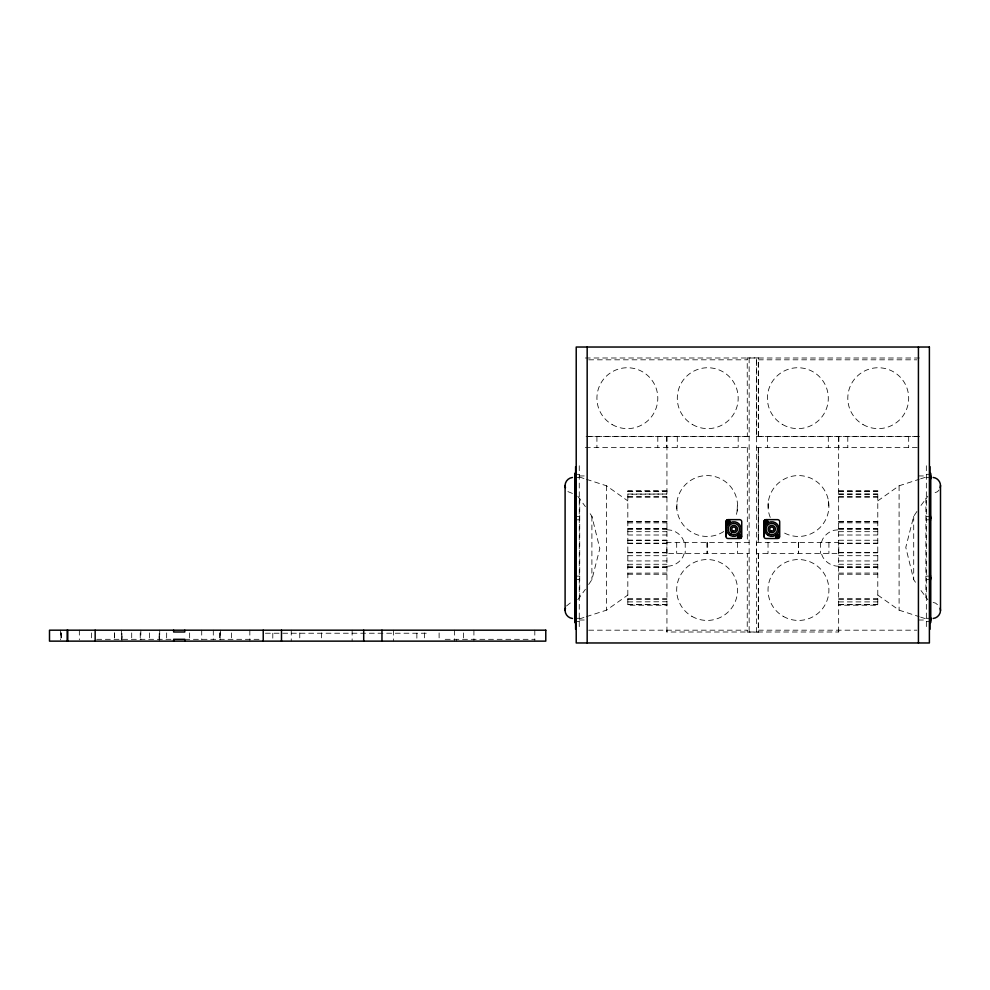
<?xml version="1.0" encoding="UTF-8"?>
<svg xmlns="http://www.w3.org/2000/svg" width="990" height="990" viewBox="0 0 990 990"><rect width="100%" height="100%" fill="white"/><g stroke="black" fill="none" stroke-linecap="round" stroke-linejoin="round"><path stroke-width="0.74" stroke-dasharray="4.95 3.71" d="M756.459 553.558L756.459 542.409M758.278 436.442L758.278 357.996M676.826 508.971L677.098 501.027M737.166 511.013L737.439 503.068M588.642 584.496L591.896 579.67L599.816 548.584L591.896 516.285L588.642 511.446M916.95 511.446L913.708 516.285L905.788 547.371L913.708 579.67L916.95 584.496M684.214 553.546L682.89 556.9A18.265 18.265 0 0 1 667.186 566.243L666.938 566.218M821.341 542.409L822.962 538.634A18.265 18.265 0 0 1 834.174 530.269L838.654 529.737M577.764 599.73L585.399 589.335M921.009 505.42L927.84 496.225M566.478 606.016L570.141 603.058L572.468 602.502M939.126 489.939L937.518 491.683L933.137 493.453M586.427 616.659L606.511 610.162L627.821 595.064M877.784 500.891L899.093 485.793L919.178 479.296M920.601 478.838L926.343 476.982M579.261 618.973L584.991 617.117M838.654 566.218L838.406 566.243A18.265 18.265 0 0 1 822.715 556.9L821.378 553.546M585.35 357.996L920.255 357.996M588.716 359.815L747.227 359.815M758.377 359.815L916.889 359.815M756.459 436.541L920.255 436.541L756.459 436.442L756.459 357.996L756.459 632.004M585.35 447.505L749.145 447.591M756.459 447.591L920.255 447.505M575.611 474.321L579.261 474.321M926.343 474.321L929.994 474.309M579.261 475.943L587.169 475.943M918.423 475.943L926.343 475.943M575.611 477.638L579.261 477.638M926.343 477.638L929.994 477.638M666.938 490.755L627.821 490.755L627.821 605.199L666.938 605.199M838.654 490.755L877.784 490.755L877.784 605.199L838.654 605.199M627.821 491.238L666.938 491.238M838.654 491.275L877.784 491.275M627.821 491.374L666.938 491.374M838.654 491.399L877.784 491.399M627.821 494.035L666.938 494.035L627.821 494.22M838.654 494.035L877.784 494.035M838.654 494.208L877.784 494.196M627.821 496.856L666.938 496.856M838.654 496.856L877.784 496.856M627.821 497.005L666.938 497.005M838.654 497.005L877.784 497.005M575.611 516.495L579.261 516.495M926.343 516.495L929.994 516.495M575.611 519.824L579.261 519.824M926.343 519.812L929.994 519.812M627.821 521.681L666.938 521.681M838.654 521.681L877.784 521.681M627.821 521.742L666.938 521.742M838.654 521.742L877.784 521.742M627.821 522.906L666.938 522.844M838.654 522.782L877.784 522.906M627.821 528.437L666.938 528.437M838.654 528.437L877.784 528.437M627.821 528.499L666.938 528.499M838.654 528.561L877.784 528.561M627.821 529.601L666.938 529.601M838.654 529.662L877.784 529.601M627.821 531.692L666.938 531.692M838.654 531.692L877.784 531.679M627.821 535.008L666.938 535.008M838.654 535.021L877.784 535.008M627.821 540.243L666.938 540.243M838.654 540.243L877.784 540.243M627.821 540.243L666.938 540.243M749.145 542.409L666.852 542.409L666.852 553.546L749.145 553.546M756.459 542.495L838.753 542.409L838.753 553.546L756.459 553.46M627.821 543.139L666.938 543.139M838.654 543.139L877.784 543.139M627.821 543.597L666.938 543.584M838.654 543.597L877.784 543.597M627.821 552.358L666.938 552.358M838.654 552.358L877.784 552.37M627.821 552.816L666.938 552.816M838.654 552.816L877.784 552.816M627.821 555.712L666.938 555.712M838.654 555.699L877.784 555.712M627.821 560.946L666.938 560.934M838.654 560.946L877.784 560.946M627.821 564.263L666.938 564.263M838.654 564.263L877.784 564.263M627.821 566.292L666.938 566.354M838.654 566.354L877.784 566.354M627.821 567.394L666.938 567.394M838.654 567.456L877.784 567.456M627.821 567.518L666.938 567.518M838.654 567.518L877.784 567.518M627.821 573.173L666.938 573.037M838.654 573.111L877.784 573.037M627.821 574.212L666.938 574.274M838.654 574.212L877.784 574.274M575.611 576.143L579.261 576.143M926.343 576.13L929.994 576.13M575.611 579.459L579.261 579.459M926.343 579.459L929.994 579.459M627.821 598.938L666.938 598.938M838.654 598.938L877.784 598.938M627.821 599.099L666.938 599.099M838.654 599.099L877.784 599.099M627.821 601.908L666.938 601.734M838.654 601.908L877.784 601.895M627.821 604.556L666.938 604.556M838.654 604.581L877.784 604.581M627.821 604.68L666.938 604.68M838.654 604.704L877.784 604.704M575.611 618.304L579.261 618.292M926.343 618.304L929.994 618.304M579.261 620.012L587.169 620.012M918.423 620.012L926.343 620.012M575.611 621.646L579.261 621.633M926.343 621.633L929.994 621.633M588.716 630.185L747.326 630.185M758.377 630.185L916.889 630.185M838.753 630.185L838.753 632.004L666.852 632.004L666.852 630.185M265.419 633.229L427.024 633.229M96.711 639.317L173.634 639.317M184.771 639.317L261.694 639.317M445.203 639.317L534.897 639.317M666.938 529.737L671.43 530.269A18.265 18.265 0 0 1 682.642 538.634L684.263 542.409M572.468 493.453L568.087 491.683L566.478 489.939M933.137 602.502L935.463 603.058L939.126 606.016M579.261 476.982L584.991 478.838M586.427 479.296L606.511 485.793L627.821 500.891M877.784 595.064L899.093 610.162L919.178 616.659M920.601 617.117L926.343 618.973M921.009 590.535L927.84 599.73M577.764 496.225L585.399 506.62M828.506 501.027L828.779 508.971M768.166 503.068L768.438 511.013M926.343 465.77L926.343 630.185M925.885 498.168L925.885 597.787M913.708 516.285L913.708 579.67M908.684 436.541L908.684 447.505M899.093 485.793L899.093 610.162M847.787 436.541L847.787 447.505M838.839 436.541L838.839 447.505M838.654 436.454L838.654 632.004M828.915 542.495L828.915 553.46M828.308 436.541L828.308 447.505M820.388 542.495L820.388 553.46M798.559 542.495L798.559 553.46M798.373 542.409L798.373 553.546M768.03 542.495L768.03 553.46M767.411 436.541L767.411 447.505M758.377 436.442L758.377 357.897L747.227 357.897L747.326 436.454M758.377 447.591L758.377 542.409M758.377 553.546L758.377 632.103L747.227 632.103L747.326 553.546M758.278 553.558L758.278 632.004M749.145 357.996L749.145 632.004M747.326 447.591L747.326 542.409M738.181 436.541L738.181 447.505M737.575 542.495L737.575 553.46M707.219 542.409L707.219 553.546M707.046 542.495L707.046 553.46M685.216 542.495L685.216 553.46M677.296 436.541L677.296 447.505M676.69 542.495L676.69 553.46M666.938 436.454L666.938 632.004M666.765 436.541L666.765 447.505M657.805 436.541L657.805 447.505M606.511 485.793L606.511 610.162M596.921 436.541L596.921 447.505M591.896 516.285L591.896 579.67M579.719 498.168L579.719 597.787M579.261 465.77L579.261 630.185M534.81 630.185L534.81 641.136M473.913 630.185L473.913 641.136M463.382 632.919L463.382 639.775M456.365 639.317L456.365 641.136M454.435 630.185L454.435 641.136M439.114 632.919L439.114 641.136M424.5 632.919L424.5 641.136M416.864 633.229L416.864 639.825M393.537 630.185L393.537 641.136M352.131 630.185L352.131 641.136M321.589 632.919L321.589 639.775M299.76 632.919L299.76 641.136M291.246 630.185L291.246 641.136M272.795 633.229L272.795 641.136M249.839 630.185L249.839 641.136M231.561 632.919L231.561 641.136M220.609 630.185L220.609 639.775M220.003 632.919L220.003 641.136M219.854 632.919L219.854 641.136M213.296 630.185L213.296 639.775M201.725 630.185L201.725 639.775M189.647 632.919L189.647 639.775M166.679 632.919L166.642 639.775M159.712 630.185L159.712 639.775M149.366 632.919L149.366 639.775M140.84 630.185L140.84 639.775M140.233 632.919L140.233 639.775M131.707 632.919L131.707 639.775M121.349 630.185L121.349 639.775M114.432 632.919L114.432 639.775M114.382 632.919L114.382 639.775M91.427 632.919L91.427 639.775M79.336 630.185L79.336 639.775M61.207 632.919L61.207 641.136M61.071 632.919L61.071 641.136M60.464 630.185L60.464 639.775M770.232 517.399A30.443 30.443 0 0 1 796.554 475.633A30.443 30.443 0 0 1 827.912 513.761A30.443 30.443 0 0 1 781.852 531.531M723.752 531.531A30.443 30.443 0 0 1 677.692 513.761A30.443 30.443 0 0 1 709.05 475.633A30.443 30.443 0 0 1 735.372 517.399M758.278 447.591L758.278 542.409L758.278 447.591M749.145 436.454L585.35 436.454L749.145 436.541M159.254 641.136L159.254 632.919L159.105 641.136M121.956 641.136L121.956 632.919L121.82 641.136M783.251 616.362A30.443 30.443 0 0 0 828.915 589.99A30.443 30.443 0 0 0 783.251 563.619A30.443 30.443 0 0 0 783.251 616.362M863.02 424.549A30.443 30.443 0 0 0 908.684 398.178A30.443 30.443 0 0 0 863.02 371.819A30.443 30.443 0 0 0 863.02 424.549M782.632 424.549A30.443 30.443 0 0 0 828.308 398.178A30.443 30.443 0 0 0 782.632 371.819A30.443 30.443 0 0 0 782.632 424.549M691.911 616.362A30.443 30.443 0 0 0 737.575 589.99A30.443 30.443 0 0 0 691.911 563.619A30.443 30.443 0 0 0 691.911 616.362M612.142 424.549A30.443 30.443 0 0 0 657.805 398.178A30.443 30.443 0 0 0 612.142 371.819A30.443 30.443 0 0 0 612.142 424.549M692.517 424.549A30.443 30.443 0 0 0 738.181 398.178A30.443 30.443 0 0 0 692.517 371.819A30.443 30.443 0 0 0 692.517 424.549"/><path stroke-width="1.49" d="M575.611 478.851L574.843 478.851L575.475 473.109L574.843 478.232L575.611 478.232M575.4 474.878L575.462 473.133L575.264 474.235M930.724 618.181L929.994 617.723M930.711 618.218L930.154 622.834L930.328 621.72M575.339 475.608L575.103 477.737M574.942 477.081L575.017 476.351M930.588 619.591L930.662 618.874M930.501 618.243C928.966 629.739 931.528 617.042 929.994 617.104M572.468 618.478C568.433 618.094 565.117 614.543 565.104 610.484L565.104 485.459C565.117 481.412 568.433 477.848 572.468 477.477M565.104 610.484L565.451 608.145M940.154 487.81C941.651 483.095 938.037 477.861 933.137 477.477M940.5 485.459L940.5 610.484C940.488 614.543 937.171 618.094 933.137 618.478M929.994 478.232L930.761 478.232L930.154 473.109L930.724 478.851L929.994 478.851M575.611 518.463L574.843 518.463C576.056 509.887 574.447 523.933 575.611 519.96M929.994 518.463L930.761 518.463C929.561 509.912 931.145 523.945 929.994 519.96M575.611 575.982C574.435 572.01 576.081 586.055 574.843 577.492L575.611 577.492M929.994 575.982C931.157 572.022 929.536 586.055 930.761 577.492L929.994 577.492M575.611 617.104L574.843 617.104L575.475 622.834L574.843 617.723L575.611 617.723M940.154 608.145L940.5 610.484M565.104 485.459L565.451 487.81M763.847 521.767L763.859 536.246A2.128 2.128 0 0 0 765.988 538.511L777.583 538.511A2.128 2.128 0 0 0 779.687 536.382L779.687 521.767A2.128 2.128 0 0 0 777.583 519.639L765.988 519.639A2.128 2.128 0 0 0 763.847 521.767L763.847 536.382M725.918 521.767L725.918 536.246A2.128 2.128 0 0 0 728.046 538.511L739.654 538.511A2.128 2.128 0 0 0 741.745 536.382L741.745 521.767A2.128 2.128 0 0 0 739.654 519.639L728.021 519.639A2.128 2.128 0 0 0 725.918 521.767L725.918 536.382M930.761 473.356L930.761 622.599M929.994 466.661L929.994 629.293M918.423 347.032L918.423 642.968M587.169 347.032L587.169 642.968M575.611 466.661L575.611 629.293M574.843 473.356L574.843 622.599M381.967 630.185L381.967 641.136M363.701 630.185L363.701 641.136M281.494 630.185L281.494 641.136M263.229 630.185L263.229 641.136M184.771 630.185L184.771 632.004L173.634 632.004L173.634 630.185M184.771 641.136L184.771 639.317L173.634 639.317L173.634 641.136M95.164 630.185L95.164 641.136M67.766 630.185L67.766 641.136M67.159 630.185L67.159 641.136M764.713 530.9A7.301 7.301 0 0 1 764.713 527.113M726.982 521.718C729.704 525.195 728.727 517.968 726.982 521.718M737.798 536.295C743.799 542.829 740.619 529.167 737.798 536.234M738.552 536.332C741.3 539.785 740.396 532.62 738.552 536.332M741.448 536.419L741.448 536.481A1.832 1.832 0 0 1 738.701 537.966L738.701 537.966A1.832 1.832 0 0 1 738.701 534.798L738.701 534.798A1.832 1.832 0 0 1 741.448 536.382M764.923 521.718C767.163 525.343 767.324 518.154 764.923 521.718M775.727 536.295C778.858 541.864 780.788 532.162 776.742 534.749A1.832 1.832 0 0 1 779.377 536.382L779.377 536.419A1.832 1.832 0 0 1 776.643 537.966L776.717 538.003A1.832 1.832 0 0 1 776.643 534.798L775.739 536.234M776.494 536.332C778.66 539.958 779.031 532.868 776.494 536.258M726.252 521.421C730.088 529.18 731.226 514.961 726.252 521.421M764.193 521.421C768.153 529.192 769.007 514.874 764.193 521.421M729.865 521.891L729.865 521.978A1.832 1.832 0 0 1 727.031 523.289L727.056 523.302A1.832 1.832 0 0 1 727.242 520.134A1.832 1.832 0 0 1 729.865 521.891L729.865 521.891M767.807 521.891L767.795 521.978A1.832 1.832 0 0 1 764.973 523.289L764.998 523.302A1.832 1.832 0 0 1 765.171 520.134L765.282 520.084A1.832 1.832 0 0 1 767.807 521.891L767.807 521.891M929.387 347.032L576.217 347.032L576.217 642.968L929.387 642.968L929.387 347.032M545.775 630.185L49.5 630.185L49.5 641.136L545.775 641.136L545.775 630.185M768.908 534.031A5.717 5.717 0 0 0 777.484 529.081A5.717 5.717 0 0 0 768.908 524.131A5.717 5.717 0 0 0 768.908 534.031M769.948 532.236A3.651 3.651 0 0 0 775.418 529.081A3.651 3.651 0 0 0 769.948 525.913A3.651 3.651 0 0 0 769.948 532.236M770.752 530.838A2.03 2.03 0 0 0 773.809 529.081A2.03 2.03 0 0 0 770.752 527.311A2.03 2.03 0 0 0 770.752 530.838M768.116 535.404A7.301 7.301 0 0 0 779.08 529.081A7.301 7.301 0 0 0 768.116 522.745A7.301 7.301 0 0 0 768.116 535.404M730.979 534.031A5.717 5.717 0 0 0 739.542 529.081A5.717 5.717 0 0 0 730.979 524.131A5.717 5.717 0 0 0 730.979 534.031M732.006 532.236A3.651 3.651 0 0 0 737.488 529.081A3.651 3.651 0 0 0 732.006 525.913A3.651 3.651 0 0 0 732.006 532.236M732.81 530.838A2.03 2.03 0 0 0 735.867 529.081A2.03 2.03 0 0 0 732.81 527.311A2.03 2.03 0 0 0 732.81 530.838M730.174 535.404A7.301 7.301 0 0 0 741.139 529.081A7.301 7.301 0 0 0 730.174 522.745A7.301 7.301 0 0 0 730.174 535.404"/></g></svg>
